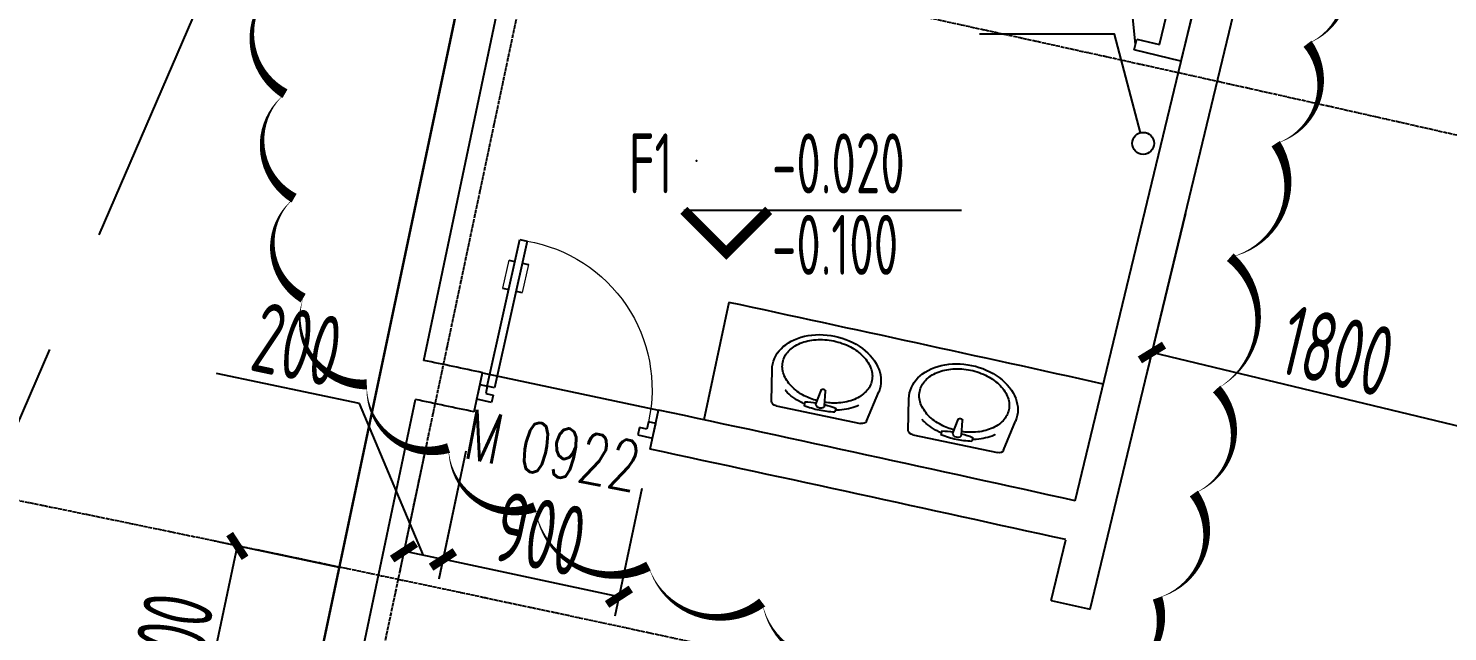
# Model space of a CAD drawing. Header units: millimetres. Extents: x 11639278 to 23698211, y -13072636 to -5537337.
# Drawn here: x 11841539 to 11848635, y -6387781 to -6384766 of the extents above; entities that cross this region are included whole.
import ezdxf
from ezdxf.enums import TextEntityAlignment as Align

# ---------------------------------------------------------------- set-up
doc = ezdxf.new("R2010")
doc.units = ezdxf.units.MM
doc.header["$LTSCALE"] = 10
for name, pattern in [('A2-RG-AXIS$0$CENTER', [2, 1.25, -0.25, 0.25, -0.25]), ('A2-RG-AXIS$0$DOTE', [2.42, 2, -0.2, 0.02, -0.2]), ('A2-RI-F1$0$HIDDEN', [0.375, 0.25, -0.125])]:
    doc.linetypes.add(name, pattern=pattern)
for name, color, linetype in [('A2-RB-F1$0$A-DIMS-100', 1, 'Continuous'), ('A2-RG-AXIS$0$A-GRID', 1, 'A2-RG-AXIS$0$CENTER'), ('A2-RI-F1$0$$3$A-WALL', 7, 'Continuous'), ('A2-RI-F1$0$A-1-1-X-toilel$0$A-FIXT', 55, 'Continuous'), ('A2-RI-F1$0$A-DOOR', 32, 'Continuous'), ('A2-RI-F1$0$A-ROOF-DRAN', 175, 'Continuous'), ('A2-RI-F1$0$A-STRS', 50, 'Continuous'), ('A2-RI-F1$0$A-SYMB', 4, 'Continuous'), ('A2-RI-F1$0$A-SYMB-DOOR', 3, 'Continuous'), ('A2-RI-F1$0$A-SYMB-VOID', 35, 'Continuous'), ('A2-RI-F1$0$A-WALL', 7, 'Continuous'), ('A2-RS-F1$0$A-HATH-GRAY', 8, 'Continuous')]:
    doc.layers.add(name, color=color, linetype=linetype)
doc.layers.add('A2-RD-F1（少）$0$A-X-AREA', color=6, linetype='Continuous', plot=False)
doc.styles.add('A2-RB-F1$0$XD2008', font='hzs.shx', dxfattribs={"width": 0.7, "bigfont": 'hztxt.shx'})
doc.styles.add('A2-RI-F1$0$ECADI-TXT', font='simplex.shx', dxfattribs={"bigfont": 'hztxt.shx'})
doc.styles.add('A2-RI-F1$0$XD2008', font='hzs.shx', dxfattribs={"width": 0.7, "bigfont": 'hztxt.shx'})
doc.dimstyles.new('A2-RB-F1$0$XD100$0', dxfattribs={"dimscale": 100, "dimtxt": 3.5, "dimasz": 1, "dimexe": 1, "dimexo": 2, "dimgap": 0.5, "dimtad": 1, "dimdec": 0, "dimdsep": 46, "dimtxsty": 'A2-RB-F1$0$XD2008', "dimblk1": 'A2-RB-F1$0$_ArchTick', "dimblk2": 'A2-RB-F1$0$_ArchTick', "dimsah": 1, "dimcen": 2.5, "dimclrt": 4, "dimaunit": 1, "dimadec": 0, "dimazin": 0, "dimtfac": 1, "dimtdec": 0, "dimtix": 1, "dimtmove": 1, "dimatfit": 3, "dimfxl": 0, "dimtolj": 1, "dimtzin": 0, "dimarcsym": 0})

# ---------------------------------------------------------------- blocks, each defined once
blk = doc.blocks.new('A2-RS-F1')
at = {"layer": 'A2-RS-F1$0$A-HATH-GRAY', "ltscale": 3}
h = blk.add_hatch(color=256, dxfattribs=at)
h.paths.add_polyline_path([(11790490.7, -6377046.5), (11789491.3, -6377010.6), (11789445.2, -6378310.2), (11790444.5, -6378345.7)], flags=16)
h.paths.add_polyline_path([(11794711.1, -6377235.6), (11794112.3, -6377197.1), (11794061, -6377995.6), (11794659.8, -6378034.1)], flags=0)
h.paths.add_polyline_path([(11794483.3, -6380778.7), (11793884.5, -6380740.2), (11793833.2, -6381538.6), (11794432, -6381577.1)], flags=0)
h.paths.add_polyline_path([(11793886.5, -6390060.6), (11793287.7, -6390022.1), (11793236.4, -6390820.5), (11793835.2, -6390859)], flags=0)
h.paths.add_polyline_path([(11793658.7, -6393603.7), (11793059.9, -6393565.2), (11793008.6, -6394363.6), (11793607.4, -6394402.1)], flags=0)
h.paths.add_polyline_path([(11789926.5, -6392936.5), (11788927.1, -6392900.6), (11788881, -6394200.2), (11789880.4, -6394235.7)], flags=16)
h.paths.add_polyline_path([(11781272, -6392739.2), (11780272, -6392732.1), (11780263.2, -6394032.4), (11781263.2, -6394039.2)], flags=16)
h.paths.add_polyline_path([(11772615.4, -6392790.7), (11771615.7, -6392812.3), (11771644.2, -6394112.4), (11772644, -6394090.4)], flags=16)
h.paths.add_polyline_path([(11771835.6, -6400549.4, 1), (11772735.6, -6400549.4, 1)])
h.paths.add_polyline_path([(11789601.8, -6400663.7, 1), (11788701.8, -6400663.7, 1)], flags=0)
h.paths.add_polyline_path([(11797125.5, -6401083.9, 1), (11798025.5, -6401083.9, 1)], flags=0)
h.paths.add_polyline_path([(11772266.5, -6376894.6), (11771266.7, -6376916.1), (11771295.3, -6378216.2), (11772295, -6378194.3)], flags=16)
h.paths.add_polyline_path([(11781379.7, -6376839.6), (11780379.7, -6376832.4), (11780370.9, -6378132.8), (11781370.9, -6378139.6)], flags=16)
h.paths.add_polyline_path([(11752826.5, -6385566), (11752029, -6385629.4), (11752187.6, -6387623.1), (11752985.1, -6387559.7)], flags=17)
h.paths.add_polyline_path([(11757362.8, -6385212.9), (11756565.3, -6385276.3), (11756723.9, -6387270.1), (11757521.2, -6387204.8)], flags=17)
h.paths.add_polyline_path([(11762965.1, -6393140.9), (11763031, -6394439.6), (11764029.7, -6394388.9), (11763963.9, -6393090.2)])
h.paths.add_polyline_path([(11793008.6, -6394363.6), (11793607.4, -6394402.1), (11793658.7, -6393603.7), (11793059.9, -6393565.2)], flags=17)
h.paths.add_polyline_path([(11793236.4, -6390820.5), (11793835.2, -6390859), (11793886.5, -6390060.6), (11793287.7, -6390022.1)], flags=17)
h.paths.add_polyline_path([(11793833.2, -6381538.6), (11794432, -6381577.1), (11794483.3, -6380778.7), (11793884.5, -6380740.2)], flags=17)
h.paths.add_polyline_path([(11794061, -6377995.6), (11794659.8, -6378034.1), (11794711.1, -6377235.6), (11794112.3, -6377197.1)], flags=17)
h.paths.add_polyline_path([(11762159.9, -6377261.3), (11762225.8, -6378560), (11763224.5, -6378509.3), (11763158.6, -6377210.6)], flags=17)
edge = h.paths.add_edge_path(flags=16)
edge.add_arc((11772285.6, -6400549.4), 450, 0, 360)
edge = h.paths.add_edge_path(flags=16)
edge.add_arc((11789151.8, -6400663.7), 450, 0, 360)
edge = h.paths.add_edge_path()
edge.add_arc((11763857, -6400855.6), 450, 0, 360)
edge = h.paths.add_edge_path(flags=17)
edge.add_arc((11797575.5, -6401083.9), 450, 0, 360)
edge = h.paths.add_edge_path()
edge.add_arc((11755440.6, -6401403.6), 450, 0, 360)
h.paths.add_polyline_path([(11756756.1, -6377586.7), (11756914.7, -6379580.4), (11756117.2, -6379643.9), (11755958.6, -6377650.1)], flags=17)
h.paths.add_polyline_path([(11757322.6, -6394796.6), (11758120, -6394731.3), (11758001.2, -6393237.8), (11757203.7, -6393301.3)])
h.paths.add_polyline_path([(11752786.3, -6395149.5), (11753583.8, -6395086), (11753449, -6393391.4), (11752651.5, -6393454.8)])
h.paths.add_polyline_path([(11751581, -6379997.1), (11752378.4, -6379933.7), (11752219.8, -6377940), (11751422.4, -6378003.4)])
edge = h.paths.add_edge_path()
edge.add_line((11771615.7, -6392812.7), (11771644.2, -6394112.4))
edge.add_line((11771644.2, -6394112.4), (11772644, -6394090.4))
edge.add_line((11772644, -6394090.4), (11772615.4, -6392790.7))
edge.add_line((11772615.4, -6392790.7), (11771615.7, -6392812.3))
edge.add_line((11780272, -6392732.4), (11780263.2, -6394032.4))
edge.add_line((11780263.2, -6394032.4), (11781263.2, -6394039.2))
edge.add_line((11781263.2, -6394039.2), (11781272, -6392739.2))
edge.add_line((11781272, -6392739.2), (11780272, -6392732.1))
edge.add_line((11788927.1, -6392901), (11788881, -6394200.2))
edge.add_line((11788881, -6394200.2), (11789880.4, -6394235.7))
edge.add_line((11789880.4, -6394235.7), (11789926.5, -6392936.5))
edge.add_line((11789926.5, -6392936.5), (11788927.1, -6392900.6))
edge.add_line((11789491.3, -6377011), (11789445.2, -6378310.2))
edge.add_line((11789445.2, -6378310.2), (11790444.5, -6378345.7))
edge.add_line((11790444.5, -6378345.7), (11790490.7, -6377046.5))
edge.add_line((11790490.7, -6377046.5), (11789491.3, -6377010.6))
edge.add_line((11780379.7, -6376832.8), (11780370.9, -6378132.8))
edge.add_line((11780370.9, -6378132.8), (11781370.9, -6378139.6))
edge.add_line((11781370.9, -6378139.6), (11781379.7, -6376839.6))
edge.add_line((11781379.7, -6376839.6), (11780379.7, -6376832.4))
edge.add_line((11771266.7, -6376916.5), (11771295.3, -6378216.2))
edge.add_line((11771295.3, -6378216.2), (11772295, -6378194.3))
edge.add_line((11772295, -6378194.3), (11772266.5, -6376894.6))
edge.add_line((11772266.5, -6376894.6), (11771266.7, -6376916.1))
edge.add_line((11756723.9, -6387270.1), (11757521.2, -6387204.8))
edge.add_line((11756565.3, -6385276.3), (11757362.8, -6385212.9))
edge.add_line((11756565.3, -6385276.3), (11756723.9, -6387270.1))
edge.add_line((11752187.6, -6387623.1), (11752985.1, -6387559.7))
edge.add_line((11752029, -6385629.4), (11752826.5, -6385566))
edge.add_line((11752029, -6385629.4), (11752187.6, -6387623.2))
edge.add_line((11752826.5, -6385566), (11752985.1, -6387559.7))
edge.add_line((11757362.2, -6385205.2), (11757521.2, -6387204.8))
edge = h.paths.add_edge_path()
edge.add_arc((11847549.5, -6408655.2), 450, 0, 360)
h.paths.add_polyline_path([(11818747.1, -6372607.5), (11817357.2, -6372439.1), (11817138.8, -6374225.8), (11818528.7, -6374394.2)])
h.paths.add_polyline_path([(11827964.2, -6373889.1), (11826579.8, -6373680.9), (11826310.1, -6375460.6), (11827694.6, -6375668.8)])
h.paths.add_polyline_path([(11837140.7, -6375434.8), (11835762.8, -6375187), (11835442.2, -6376958.2), (11836820.1, -6377206.1)])
h.paths.add_polyline_path([(11814457.2, -6396161.7), (11815846.9, -6396331.6), (11816041, -6394743.5), (11814651.4, -6394573.1)])
h.paths.add_polyline_path([(11851385, -6401917.5), (11850605.4, -6401737.8), (11850371.1, -6402710), (11851150.7, -6402889.7)])
h.paths.add_polyline_path([(11846959.8, -6400859), (11846180.2, -6400679.3), (11845945.9, -6401651.6), (11846725.5, -6401831.3)])
h.paths.add_polyline_path([(11841338.2, -6400630.1), (11839968.3, -6400341.3), (11840298.4, -6398775.8), (11841668.4, -6399064)])
h.paths.add_polyline_path([(11831505.8, -6398704), (11832883.4, -6398953.4), (11833168.4, -6397379), (11831790.9, -6397129.1)])
h.paths.add_polyline_path([(11822999.8, -6397310.5), (11824384, -6397520.2), (11824623.6, -6395938.3), (11823239.5, -6395728)])
h.paths.add_polyline_path([(11806985.1, -6395311.3), (11806188.5, -6395237.1), (11806299.9, -6394042), (11807096.4, -6394116.5)])
h.paths.add_polyline_path([(11800592, -6394828.7), (11801190.8, -6394867.2), (11801242.1, -6394068.8), (11800643.4, -6394030.3)])
h.paths.add_polyline_path([(11793008.6, -6394363.6), (11793607.4, -6394402.1), (11793658.7, -6393603.7), (11793059.9, -6393565.2)], flags=17)
h.paths.add_polyline_path([(11800819.8, -6391285.9), (11801418.6, -6391324.4), (11801469.9, -6390525.9), (11800871.2, -6390487.4)])
h.paths.add_polyline_path([(11793236.4, -6390820.5), (11793835.2, -6390859), (11793886.5, -6390060.6), (11793287.7, -6390022.1)], flags=17)
h.paths.add_polyline_path([(11853037, -6395063.6), (11853271.3, -6394091.4), (11852491.7, -6393911.7), (11852257.4, -6394883.9)])
h.paths.add_polyline_path([(11854911.5, -6387286.2), (11855145.9, -6386314), (11854366.3, -6386134.3), (11854131.9, -6387106.5)])
h.paths.add_polyline_path([(11846269, -6377243.5), (11844898.8, -6376956.1), (11844527.5, -6378717.4), (11845897.7, -6379004.7)])
h.paths.add_polyline_path([(11848611.8, -6394005), (11848846.2, -6393032.8), (11848066.6, -6392853.1), (11847832.2, -6393825.3)])
h.paths.add_polyline_path([(11850486.4, -6386227.4), (11850720.8, -6385255.2), (11849941.2, -6385075.5), (11849706.8, -6386047.7)])
h.paths.add_polyline_path([(11843712.1, -6384523.3), (11844299.2, -6384647.1), (11844423, -6384060), (11843835.9, -6383936.2)])
h.paths.add_polyline_path([(11842061.7, -6392351.2), (11842648.8, -6392475), (11842772.6, -6391887.9), (11842185.5, -6391764.1)])
h.paths.add_polyline_path([(11808357.4, -6373042.4), (11808954.8, -6373098.1), (11809029, -6372301.4), (11808431.6, -6372245.8)])
h.paths.add_polyline_path([(11793833.2, -6381538.6), (11794432, -6381577.1), (11794483.3, -6380778.7), (11793884.5, -6380740.2)], flags=17)
h.paths.add_polyline_path([(11801416.6, -6382004.6), (11802015.3, -6382043.1), (11802066.7, -6381244.7), (11801467.9, -6381206.2)])
h.paths.add_polyline_path([(11801644.4, -6378461.8), (11802243.1, -6378500.3), (11802294.5, -6377701.9), (11801695.7, -6377663.4)])
h.paths.add_polyline_path([(11794061, -6377995.6), (11794659.8, -6378034.1), (11794711.1, -6377235.6), (11794112.3, -6377197.1)], flags=17)
h.paths.add_polyline_path([(11808460.5, -6379479.9), (11807663.9, -6379405.7), (11807775.3, -6378210.6), (11808571.8, -6378285.1)])
edge = h.paths.add_edge_path(flags=16)
edge.add_arc((11772285.6, -6400549.4), 450, 0, 360)
edge = h.paths.add_edge_path(flags=17)
edge.add_arc((11789151.8, -6400663.7), 450, 0, 360)
edge = h.paths.add_edge_path(flags=17)
edge.add_arc((11797575.5, -6401083.9), 450, 0, 360)
edge = h.paths.add_edge_path()
edge.add_arc((11805983.7, -6401745.9), 450, 0, 360)
edge = h.paths.add_edge_path()
edge.add_arc((11814369.4, -6402649), 450, 0, 360)
edge = h.paths.add_edge_path()
edge.add_arc((11822725.7, -6403792.5), 450, 0, 360)
edge = h.paths.add_edge_path()
edge.add_arc((11831045.7, -6405175.5), 450, 0, 360)
edge = h.paths.add_edge_path()
edge.add_arc((11839322.6, -6406796.9), 450, 0, 360)
edge = h.paths.add_edge_path(flags=17)
edge.add_line((11771615.7, -6392812.7), (11771644.2, -6394112.4))
edge.add_line((11771644.2, -6394112.4), (11772644, -6394090.4))
edge.add_line((11772644, -6394090.4), (11772615.4, -6392790.7))
edge.add_line((11772615.4, -6392790.7), (11771615.7, -6392812.3))
edge.add_line((11780272, -6392732.4), (11780263.2, -6394032.4))
edge.add_line((11780263.2, -6394032.4), (11781263.2, -6394039.2))
edge.add_line((11781263.2, -6394039.2), (11781272, -6392739.2))
edge.add_line((11781272, -6392739.2), (11780272, -6392732.1))
edge.add_line((11788927.1, -6392901), (11788881, -6394200.2))
edge.add_line((11788881, -6394200.2), (11789880.4, -6394235.7))
edge.add_line((11789880.4, -6394235.7), (11789926.5, -6392936.5))
edge.add_line((11789926.5, -6392936.5), (11788927.1, -6392900.6))
edge.add_line((11789491.3, -6377011), (11789445.2, -6378310.2))
edge.add_line((11789445.2, -6378310.2), (11790444.5, -6378345.7))
edge.add_line((11790444.5, -6378345.7), (11790490.7, -6377046.5))
edge.add_line((11790490.7, -6377046.5), (11789491.3, -6377010.6))
edge.add_line((11780379.7, -6376832.8), (11780370.9, -6378132.8))
edge.add_line((11780370.9, -6378132.8), (11781370.9, -6378139.6))
edge.add_line((11781370.9, -6378139.6), (11781379.7, -6376839.6))
edge.add_line((11781379.7, -6376839.6), (11780379.7, -6376832.4))
edge.add_line((11771266.7, -6376916.5), (11771295.3, -6378216.2))
edge.add_line((11771295.3, -6378216.2), (11772295, -6378194.3))
edge.add_line((11772295, -6378194.3), (11772266.5, -6376894.6))
edge.add_line((11772266.5, -6376894.6), (11771266.7, -6376916.1))
edge = h.paths.add_edge_path()
edge.add_arc((11780719.5, -6400485.4), 450, 0, 360)
blk = doc.blocks.new('A2-RI-F1$0$ECADI-TAG-HGHT（国标）')
at = {"color": 1}
blk.add_line((-2.121, 2.121), (11.768, 2.121), dxfattribs=at)
at = {"color": 1, "const_width": 0.5}
blk.add_lwpolyline([(-2.121, 2.121), (0, 0), (2.121, 2.121)], dxfattribs=at)
at = {"color": 1}
blk.add_point((-1.481, 4.6), dxfattribs=at)
at = {"style": 'A2-RI-F1$0$XD2008', "width": 0.7}
blk.add_attdef('FL', text='', height=3, dxfattribs=at).set_placement((-2.689, 2.967), align=Align.RIGHT)
for tag, p in [('F.F.L.', (2.284, 2.967)), ('T.O.S.', (2.284, -1.104))]:
    blk.add_attdef(tag, p, '', height=3, dxfattribs=at)
blk = doc.blocks.new('A2-RI-F1$0$A-1-1-X-toilel$0$A-1-10-01~10(B1~wd)$0$333')
at = {"layer": 'A2-RI-F1$0$A-1-1-X-toilel$0$A-FIXT'}
for p, q in [((0, -225), (0, 225)), ((0, 225), (240, 225)), ((240, 225), (240, 168.7)), ((240, 168.7), (124.4, 168.7)), ((124.4, 168.7), (124.4, -168.7)), ((240, 196.9), (291.3, 53.1)), ((240, -196.9), (291.3, -53.1)), ((240, -168.7), (124.4, -168.7)), ((240, -225), (240, -168.7)), ((0, -225), (240, -225))]:
    blk.add_line(p, q, dxfattribs=at)
blk.add_ellipse((225.2, 0), major_axis=(0, 112.5), ratio=0.666667, start_param=4.220783, end_param=5.203995, dxfattribs=at)
blk = doc.blocks.new('A2-RI-F1$0$door-1000')
for p, q in [((0.6493, 0.6471), (0.7083, 0.7059)), ((0.6787, 0.6175), (0.6493, 0.6471)), ((0.7082, 0.647), (0.6787, 0.6175)), ((0.7376, 0.6174), (0.7082, 0.647)), ((0.7083, 0.7059), (0.7083, 0.7059)), ((0.7083, 0.7059), (0.7672, 0.6469)), ((0.7672, 0.6469), (0.7376, 0.6174)), ((0.059, 0.0588), (0, 0)), ((0, 0), (0.0588, -0.059)), ((0, 0), (0, 0)), ((0.0589, -0.0001), (0.0884, 0.0293)), ((0.0884, 0.0293), (0.059, 0.0588)), ((0.0588, -0.059), (0.0883, -0.0296)), ((0.0883, -0.0296), (0.0589, -0.0001)), ((0.1179, -0.0002), (0.0883, -0.0296)), ((0.0883, -0.0296), (0.6766, -0.6199)), ((0.7061, -0.5905), (0.1179, -0.0002)), ((0.5051, -0.3888), (0.5301, -0.3639)), ((0.4506, -0.4431), (0.4756, -0.4182)), ((0.5638, -0.5566), (0.5888, -0.5318)), ((0.6183, -0.5024), (0.6432, -0.4775)), ((0.6766, -0.6199), (0.7061, -0.5905))]:
    blk.add_line(p, q)
at = {"lineweight": 13}
for p, q in [((0.6432, -0.4775), (0.5301, -0.3639)), ((0.5638, -0.5566), (0.4506, -0.4431))]:
    blk.add_line(p, q, dxfattribs=at)
blk.add_arc((0.1481, 0.0285), 0.8333, 312.03498, 44.97267, dxfattribs=at)
blk = doc.blocks.new('A2-RI-F1$0$A-1-1-X-toilel$0$A-1-10-01~10(B1~wd)$0$A$C39426295')
at = {"layer": 'A2-RI-F1$0$A-1-1-X-toilel$0$A-FIXT'}
for p, q in [((29.2, 382.7, 4500), (0, 227, 4500)), ((488.5, 400, 4500), (56.5, 400, 4500)), ((193.7, 350.8, 4500), (193.7, 371.4, 4500)), ((351.2, 350.8, 4500), (351.2, 371.4, 4500)), ((515.7, 382.7, 4500), (544.9, 227, 4500)), ((250.5, 351.1, 4500), (261.5, 278.8, 4500)), ((294.5, 351.1, 4500), (283.5, 278.8, 4500))]:
    blk.add_line(p, q, dxfattribs=at)
at = {"layer": 'A2-RI-F1$0$A-1-1-X-toilel$0$A-FIXT', "extrusion": (0, 0, -1)}
for centre, major_axis, start_param, end_param in [((56.5, 380, 4500), (27.5, 0), 3.277215, 4.712389), ((267, 182.2, 4500), (257.5, 0), 3.959185, 4.341951), ((272.5, 171.9, 4500), (272.7, 0), 4.341951, 4.419347), ((272.5, 125.2, 4500), (347.6, 0), 4.483782, 4.712389), ((272.5, 351.1, 4500), (22, 0), 3.141593, 6.283185), ((272.5, 125.2, 4500), (347.6, 0), -1.570796, -1.342189), ((272.5, 171.9, 4500), (272.7, 0), -1.277754, -1.200359), ((278, 182.2, 4500), (257.5, 0), -1.200359, -0.817592), ((488.5, 380, 4500), (27.5, 0), 4.712389, 6.147563), ((258.5, 175, 4500), (214.8, 0), 3.55759, 3.959185), ((414.3, 151.7, 4500), (396.8, 0), 3.737677, 3.75941), ((267, 168.5, 4500), (227.2, 0), 3.959185, 4.341951), ((272.5, 158.2, 4500), (242.4, 0), 4.341951, 4.629594), ((272.5, 597, 4500), (347.6, 0), 1.631074, 1.799403), ((272.5, 158.2, 4500), (242.4, 0), -1.488001, -1.200359), ((272.5, 597, 4500), (347.6, 0), 1.342189, 1.510519), ((278, 168.5, 4500), (227.2, 0), -1.200359, -0.817592), ((286.5, 175, 4500), (214.8, 0), -0.817592, -0.415998), ((130.6, 151.7, 4500), (396.8, 0), -0.617817, -0.596084), ((272.5, 200, 4500), (275, 0), -0.135622, 3.277215), ((245.3, 179.3, 4500), (200.4, 0), 3.141593, 3.55759), ((272.5, 278.8, 4500), (11, 0), -0.000069, 3.141524), ((299.7, 179.3, 4500), (200.4, 0), -0.415998, 0), ((245.3, 179.3, 4500), (200.4, 0), 2.725595, 3.141593), ((299.7, 179.3, 4500), (200.4, 0), 0, 0.415998), ((258.5, 183.5, 4500), (214.8, 0), 2.324001, 2.725595), ((286.5, 183.5, 4500), (214.8, 0), 0.415998, 0.817592), ((267, 190.1, 4500), (227.2, 0), 1.941234, 2.324001), ((272.5, 200.4, 4500), (242.4, 0), 1.570796, 1.941234), ((272.5, 200.4, 4500), (242.4, 0), 1.200359, 1.570796), ((278, 190.1, 4500), (227.2, 0), 0.817592, 1.200359)]:
    blk.add_ellipse(centre, major_axis=major_axis, ratio=0.727273, start_param=start_param, end_param=end_param, dxfattribs=at)
blk = doc.blocks.new('A2-RI-F1$0$ECADI-TAG-DOOR')
blk = doc.blocks.new('A2-RI-F1$0$ysg')
at = {"layer": 'A2-RI-F1$0$A-ROOF-DRAN'}
blk.add_lwpolyline([(95749.3, -13247.4), (95620.6, -12754.2), (94944.5, -12754.2)], dxfattribs=at)
blk.add_circle((95763.2, -13300.6), 55, dxfattribs=at)
blk = doc.blocks.new('A2-RI-F1')
at = {"layer": 'A2-RI-F1$0$$3$A-WALL'}
for p, q in [((11846772.2, -6387127.2), (11847916.9, -6382378)), ((11846847.5, -6387668.4), (11848112.2, -6382421.2)), ((11846652.2, -6387625.2), (11846725.3, -6387321.7))]:
    blk.add_line(p, q, dxfattribs=at)
for centre, radius, start, end in [((11782558.1, -6677291), 297184.3, 78.105861, 78.163698), ((11782558.1, -6677291), 296984.3, 78.10587, 78.163746), ((11776132.1, -6706571.1), 327161.1, 77.530592, 77.903892), ((11776118, -6706636.3), 327027.9, 77.531306, 77.903752)]:
    blk.add_arc(centre, radius, start, end, dxfattribs=at)
at = {"layer": 'A2-RI-F1$0$A-1-1-X-toilel$0$A-FIXT'}
blk.add_line((11845041.8, -6386136), (11844915.9, -6386722.6), dxfattribs=at)
blk.add_arc((11782558.1, -6677291), 297784.3, 77.519229, 77.887677, dxfattribs=at)
at = {"layer": 'A2-RI-F1$0$A-STRS'}
blk.add_line((11843809, -6386487.3), (11844689.4, -6386673.7), dxfattribs=at)
at = {"layer": 'A2-RI-F1$0$A-SYMB-VOID', "linetype": 'A2-RI-F1$0$HIDDEN', "ltscale": 500}
blk.add_lwpolyline([(11825449, -6395667.9), (11838173.1, -6394403), (11844919.1, -6378799.5)], dxfattribs=at)
at = {"layer": 'A2-RI-F1$0$A-WALL'}
for p, q in [((11840689.3, -6398858), (11844919.2, -6378799.3)), ((11843515.4, -6386425.6), (11844527.1, -6381628)), ((11843767.7, -6386683), (11843809, -6386487.3)), ((11843102.7, -6388382.5), (11843474.1, -6386621.3)), ((11844648.2, -6386869.4), (11844689.4, -6386673.7)), ((11846652.2, -6387625.2), (11846847.5, -6387668.4))]:
    blk.add_line(p, q, dxfattribs=at)
at = {"layer": 'Defpoints'}
for points in [[(11842776.6, -6384547.8, 0, 50, 0.520567), (11842822, -6385092.7, 0, 50, 0.520567), (11842822, -6385092.7, 0, 50, 0.520567), (11842867.4, -6385615, 0, 50, 0.520567), (11842867.4, -6385615, 0, 50, 0.520567), (11842912.9, -6386114.5, 0, 50, 0.520567), (11842912.9, -6386114.5, 0, 50, 0.520567), (11843231, -6386545.9, 0, 50, 0.520567), (11843231, -6386545.9, 0, 50, 0.520567), (11843639.9, -6386863.8, 0, 50, 0.520567), (11843639.9, -6386863.8, 0, 50, 0.520567), (11844071.6, -6387159, 0, 50, 0.520567), (11844071.6, -6387159, 0, 50, 0.520567), (11844639.6, -6387454.2, 0, 50, 0.520567), (11844639.6, -6387454.2, 0, 50, 0.520567), (11845207.7, -6387635.8, 0, 50, 0.520567), (11845207.7, -6387635.8, 0, 50, 0.520567), (11845753, -6387885.6, 0, 50, 0.520567)], [(11846866.3, -6388044.5, 0, 50, 0.520567), (11847184.4, -6387613.1, 0, 50, 0.520567), (11847184.4, -6387613.1, 0, 50, 0.520567), (11847366.1, -6387090.9, 0, 50, 0.520567), (11847366.1, -6387090.9, 0, 50, 0.520567), (11847479.7, -6386568.6, 0, 50, 0.520567), (11847479.7, -6386568.6, 0, 50, 0.520567), (11847547.9, -6385910.1, 0, 50, 0.520567), (11847547.9, -6385910.1, 0, 50, 0.520567), (11847775.1, -6385342.5, 0, 50, 0.520567), (11847775.1, -6385342.5, 0, 50, 0.520567), (11847934.2, -6384843, 0, 50, 0.520567), (11847934.2, -6384843, 0, 50, 0.520567), (11848047.8, -6384343.4, 0, 50, 0.520567)]]:
    blk.add_lwpolyline(points, format="xyseb", dxfattribs=at)
for name, p in [('A2-RS-F1', (0, 0)), ('A2-RI-F1$0$ysg', (11751349.3, -6372040.3))]:
    blk.add_blockref(name, p)
at = {"layer": 'A2-RI-F1$0$A-1-1-X-toilel$0$A-FIXT'}
for name, p, rotation in [('A2-RI-F1$0$A-1-1-X-toilel$0$A-1-10-01~10(B1~wd)$0$333', (11847354.4, -6384711.7), 166.4486634233101), ('A2-RI-F1$0$A-1-1-X-toilel$0$A-1-10-01~10(B1~wd)$0$A$C39426295', (11845836.9, -6386360.5, -4500), 168.2010076453074), ('A2-RI-F1$0$A-1-1-X-toilel$0$A-1-10-01~10(B1~wd)$0$A$C39426295', (11846521.5, -6386506.5, -4500), 168.2010076453074)]:
    blk.add_blockref(name, p, dxfattribs=dict(at, rotation=rotation))
at = {"layer": 'A2-RI-F1$0$A-DOOR', "xscale": -899.9999997224211, "yscale": 899.9999997240435, "zscale": 899.9999997227686, "rotation": 212.4256635970054}
blk.add_blockref('A2-RI-F1$0$door-1000', (11843780.8, -6386619.1), dxfattribs=at)
at = {"layer": 'A2-RI-F1$0$A-SYMB', "xscale": 99.99999999989086, "yscale": 99.99999999989086, "zscale": 99.99999999989086}
blk.add_blockref('A2-RI-F1$0$ECADI-TAG-HGHT（国标）', (11845028.1, -6385887.7), dxfattribs=at).add_auto_attribs({'F.F.L.': '-0.020', 'T.O.S.': '-0.100', 'FL': 'F1'})
at = {"layer": 'A2-RI-F1$0$A-SYMB-DOOR'}
ref = blk.add_blockref('A2-RI-F1$0$ECADI-TAG-DOOR', (11843969.1, -6387705.4, -333.3), dxfattribs=dict(at, xscale=100.0000000018013, yscale=100.0000000018013, zscale=100.0000000018013, rotation=348.9715555694557))
ref.add_attrib('门窗主编号1', 'M', dxfattribs={"height": 250, "rotation": 348.97156, "style": 'A2-RI-F1$0$ECADI-TXT', "width": 0.7}).set_placement((11843882.7, -6386946.4, -333.3), align=Align.RIGHT)
ref.add_attrib('门窗主编号2', '0922', (11843979, -6386969.5), dxfattribs={"height": 250, "rotation": 348.97156, "style": 'A2-RI-F1$0$ECADI-TXT', "width": 0.7})
blk = doc.blocks.new('A2-RG-AXIS')
at = {"layer": 'A2-RG-AXIS$0$A-GRID', "linetype": 'A2-RG-AXIS$0$DOTE'}
blk.add_line((11846048.1, -6374898.2), (11837754.6, -6414233.4), dxfattribs=at)
for radius in [316700, 313400, 308700]:
    blk.add_arc((11778730.7, -6694178.7), radius, 75.589285, 95.407644, dxfattribs=at)
blk = doc.blocks.new('A2-RB-F1$0$_ArchTick')
at = {"color": 0, "linetype": 'ByBlock', "const_width": 0.4}
blk.add_lwpolyline([(-0.5, -0.5), (0.5, 0.5)], dxfattribs=at)
blk = doc.blocks.new('*D1319')
at = {"layer": 'A2-RB-F1$0$A-DIMS-100', "color": 0, "lineweight": -2, "transparency": 16777216}
for p, q in [((11847324.1, -6385690.8), (11847133.1, -6386483.5)), ((11849074, -6386112.6), (11848883, -6386905.2)), ((11848906.4, -6386808), (11847156.5, -6386386.3))]:
    blk.add_line(p, q, dxfattribs=at)
at = {"layer": 'Defpoints', "color": 0, "transparency": 16777216}
for p in [(11847371, -6385496.4), (11849120.9, -6385918.2), (11847156.5, -6386386.3)]:
    blk.add_point(p, dxfattribs=at)
at = {"layer": 'A2-RB-F1$0$A-DIMS-100', "color": 0, "lineweight": -2, "transparency": 16777216, "xscale": 100, "yscale": 100, "zscale": 100}
for p, rotation in [((11847156.5, -6386386.3), 166.4486635207792), ((11848906.4, -6386808), 346.4486635207792)]:
    blk.add_blockref('A2-RB-F1$0$_ArchTick', p, dxfattribs=dict(at, rotation=rotation))
at = {"layer": 'A2-RB-F1$0$A-DIMS-100', "color": 4, "transparency": 16777216, "insert": (11848084.2, -6386378.4), "char_height": 350, "attachment_point": 5, "rotation": 346.44866, "style": 'A2-RB-F1$0$XD2008'}
blk.add_mtext('\\A1;1800', dxfattribs=at)
blk = doc.blocks.new('*D1210')
at = {"layer": 'A2-RB-F1$0$A-DIMS-100', "color": 0, "lineweight": -2, "transparency": 16777216}
for p, q in [((11843726.2, -6386878.6), (11843590.4, -6387517.6)), ((11844606.5, -6387065.6), (11844470.8, -6387704.6)), ((11844491.6, -6387606.8), (11843611.2, -6387419.8))]:
    blk.add_line(p, q, dxfattribs=at)
at = {"layer": 'Defpoints', "color": 0, "transparency": 16777216}
for p in [(11843767.7, -6386683), (11844648.1, -6386869.9), (11843611.2, -6387419.8)]:
    blk.add_point(p, dxfattribs=at)
at = {"layer": 'A2-RB-F1$0$A-DIMS-100', "color": 0, "lineweight": -2, "transparency": 16777216, "xscale": 100, "yscale": 100, "zscale": 100}
for p, rotation in [((11843611.2, -6387419.8), 168.0094071449851), ((11844491.6, -6387606.8), 348.0094071449851)]:
    blk.add_blockref('A2-RB-F1$0$_ArchTick', p, dxfattribs=dict(at, rotation=rotation))
at = {"layer": 'A2-RB-F1$0$A-DIMS-100', "color": 4, "transparency": 16777216, "insert": (11844098.1, -6387293.2), "char_height": 350, "attachment_point": 5, "rotation": 348.00941, "style": 'A2-RB-F1$0$XD2008'}
blk.add_mtext('\\A1;900', dxfattribs=at)
blk = doc.blocks.new('*D1211')
at = {"layer": 'A2-RB-F1$0$A-DIMS-100', "color": 0, "lineweight": -2, "transparency": 16777216}
for p, q in [((11843193.9, -6386640.9), (11842479.5, -6386490.7)), ((11843514.7, -6387400.5), (11843193.9, -6386640.9)), ((11843530.9, -6386837.5), (11843396.3, -6387477.8)), ((11843726.6, -6386878.7), (11843591.9, -6387518.9)), ((11843612.5, -6387421.1), (11843416.9, -6387379.9))]:
    blk.add_line(p, q, dxfattribs=at)
at = {"layer": 'Defpoints', "color": 0, "transparency": 16777216}
for p in [(11843572.1, -6386641.8), (11843767.7, -6386683), (11843416.9, -6387379.9)]:
    blk.add_point(p, dxfattribs=at)
at = {"layer": 'A2-RB-F1$0$A-DIMS-100', "color": 0, "lineweight": -2, "transparency": 16777216, "xscale": 100, "yscale": 100, "zscale": 100}
for p, rotation in [((11843416.9, -6387379.9), 168.1251533915546), ((11843612.5, -6387421.1), 348.1251533915545)]:
    blk.add_blockref('A2-RB-F1$0$_ArchTick', p, dxfattribs=dict(at, rotation=rotation))
at = {"layer": 'A2-RB-F1$0$A-DIMS-100', "color": 4, "transparency": 16777216, "insert": (11842883, -6386345.6), "char_height": 350, "attachment_point": 5, "rotation": 348.12515, "style": 'A2-RB-F1$0$XD2008'}
blk.add_mtext('\\A1;200', dxfattribs=at)
blk = doc.blocks.new('*D924')
at = {"layer": 'A2-RB-F1$0$A-DIMS-100', "color": 0, "lineweight": -2, "transparency": 16777216}
for p, q in [((11842356.4, -6388429.2), (11842583.9, -6387353)), ((11843092.7, -6387460.6), (11842486, -6387332.3)), ((11842865.3, -6388536.8), (11842258.6, -6388408.6))]:
    blk.add_line(p, q, dxfattribs=at)
at = {"layer": 'Defpoints', "color": 0, "transparency": 16777216}
for p in [(11842583.9, -6387353), (11843288.4, -6387501.9), (11843061, -6388578.1)]:
    blk.add_point(p, dxfattribs=at)
at = {"layer": 'A2-RB-F1$0$A-DIMS-100', "color": 0, "lineweight": -2, "transparency": 16777216, "xscale": 100, "yscale": 100, "zscale": 100}
for p, rotation in [((11842583.9, -6387353), 78.06609697751372), ((11842356.4, -6388429.2), 258.0660969775137)]:
    blk.add_blockref('A2-RB-F1$0$_ArchTick', p, dxfattribs=dict(at, rotation=rotation))
at = {"layer": 'A2-RB-F1$0$A-DIMS-100', "color": 4, "transparency": 16777216, "insert": (11842250, -6387844.6), "char_height": 350, "attachment_point": 5, "rotation": 78.0661, "style": 'A2-RB-F1$0$XD2008'}
blk.add_mtext('\\A1;1100', dxfattribs=at)
blk = doc.blocks.new('A2-RD-F1（少）')
at = {"layer": 'A2-RD-F1（少）$0$A-X-AREA'}
blk.add_lwpolyline([(11817993.4, -6394625.6, -0.114889), (11821541.3, -6374432.6), (11841908.9, -6378823.1), (11842194.8, -6378239.8, -0.002158), (11844919.2, -6378799.3), (11844373, -6381389.1), (11844373, -6381389.1), (11841163.9, -6396607.5), (11844326.8, -6397273.1), (11843787.6, -6399510), (11838007.4, -6398293.7), (11837958.4, -6397416.8), (11817993.4, -6394625.6)], format="xyb", dxfattribs=at)
blk = doc.blocks.new('A2-RB-F1')
at = {"layer": 'A2-RB-F1$0$A-DIMS-100'}
for p1, p2, distance, picture, middle in [((11849120.9, -6385918.2), (11847371, -6385496.4), 915.4, '*D1319', (11848084.2, -6386378.4)), ((11844648.1, -6386869.9), (11843767.7, -6386683), 753.3, '*D1210', (11844098.1, -6387293.2)), ((11843061, -6388578.1), (11843288.4, -6387501.9), 720.1, '*D924', (11842250, -6387844.6))]:
    dim = blk.add_aligned_dim(p1=p1, p2=p2, distance=distance, dimstyle='A2-RB-F1$0$XD100$0', dxfattribs=at)
    dim.commit()
    dim.dimension.update_dxf_attribs({"geometry": picture, "text_midpoint": middle})
dim = blk.add_linear_dim(base=(11843416.9, -6387379.9), p1=(11843767.7, -6386683), p2=(11843572.1, -6386641.8), angle=168.12515, dimstyle='A2-RB-F1$0$XD100$0', dxfattribs=at)
dim.commit()
dim.dimension.update_dxf_attribs({"geometry": '*D1211', "text_midpoint": (11843145, -6386630.6), "dimtype": 129})

msp = doc.modelspace()

# ---------------------------------------------------------------- block references
for name in ['A2-RI-F1', 'A2-RB-F1', 'A2-RG-AXIS', 'A2-RD-F1（少）']:
    msp.add_blockref(name, (0, 0))

doc.saveas('drawing.dxf')
